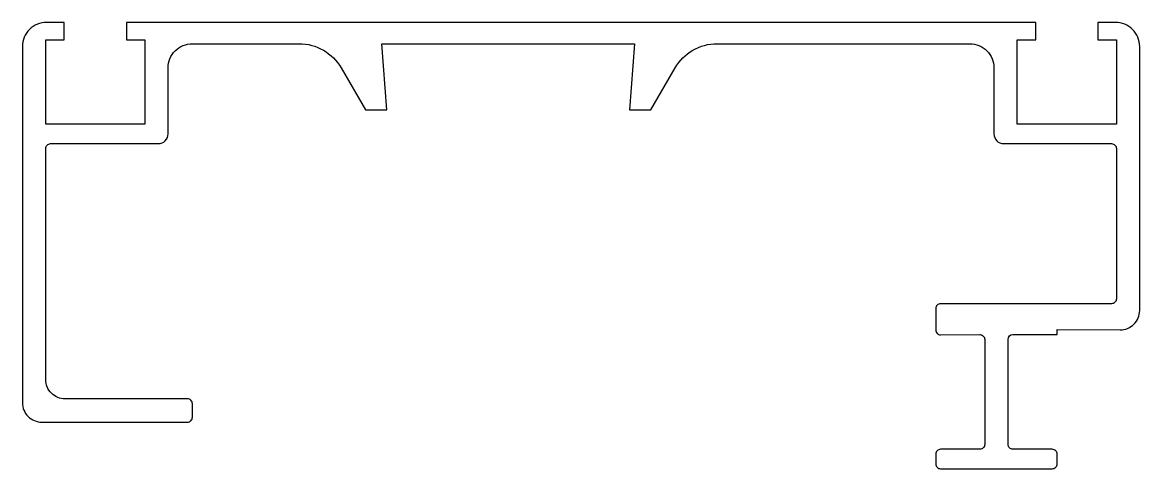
# Model space of a CAD drawing. Extents: x 331 to 446, y 180 to 226.
import ezdxf

# ---------------------------------------------------------------- set-up
doc = ezdxf.new("R2010")
doc.units = 0
doc.layers.add('ANA', color=220, linetype='CONTINUOUS')

msp = doc.modelspace()

# ---------------------------------------------------------------- linework, layer by layer
at = {"layer": 'ANA', "color": 0}
msp.add_lwpolyline([(424.98, 181.18), (424.98, 180.18, 0.414214), (425.48, 179.68), (436.98, 179.68, 0.414214), (437.48, 180.18), (437.48, 181.18, 0.414214), (436.98, 181.68), (432.93, 181.68, -0.414214), (432.43, 182.18), (432.43, 193.01, -0.41332), (432.92, 193.51), (437.48, 193.52), (437.48, 194.02), (443.97, 193.99, 0.415528), (445.98, 195.99), (445.98, 223.18, 0.414214), (443.48, 225.68), (441.68, 225.68), (441.68, 223.88), (443.58, 223.88), (443.58, 215.18), (433.38, 215.18), (433.38, 223.88), (435.28, 223.88), (435.28, 225.68), (341.68, 225.68), (341.68, 223.88), (343.58, 223.88), (343.58, 215.18), (333.38, 215.18), (333.38, 223.88), (335.28, 223.88), (335.28, 225.68), (333.48, 225.68, 0.414214), (330.98, 223.18), (330.98, 186.48, 0.414214), (332.98, 184.48), (347.98, 184.48, 0.414214), (348.48, 184.98), (348.48, 186.38, 0.414214), (347.98, 186.88), (335.38, 186.88, -0.414214), (333.38, 188.88), (333.38, 212.68, -0.414214), (333.88, 213.18), (344.98, 213.18, 0.414214), (345.98, 214.18), (345.98, 220.98, -0.414214), (348.48, 223.48), (359.46, 223.48, -0.267949), (363.79, 220.98), (366.28, 216.68), (368.48, 216.68), (367.98, 223.48), (393.98, 223.48), (393.48, 216.68), (395.68, 216.68), (398.16, 220.98, -0.267949), (402.49, 223.48), (428.48, 223.48, -0.414214), (430.98, 220.98), (430.98, 214.18, 0.414214), (431.98, 213.18), (443.08, 213.18, -0.414214), (443.58, 212.68), (443.58, 197.18, -0.414214), (443.08, 196.68), (425.48, 196.68, 0.414214), (424.98, 196.18), (424.98, 193.98, 0.415107), (425.48, 193.48), (429.52, 193.5, -0.415107), (430.03, 193), (430.03, 182.18, -0.414214), (429.53, 181.68), (425.48, 181.68, 0.414214)], format="xyb", close=True, dxfattribs=at)

doc.saveas('drawing.dxf')
